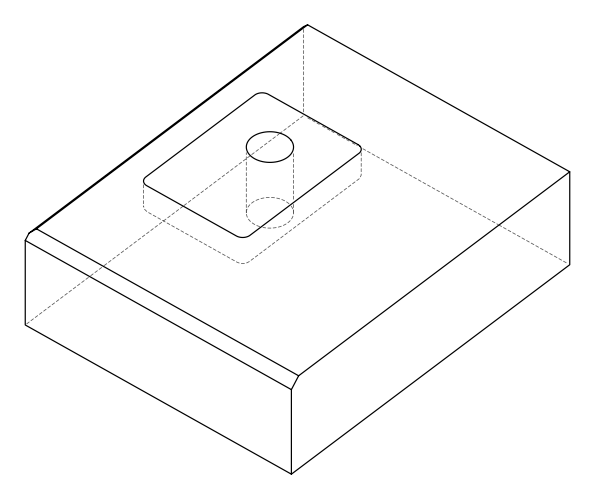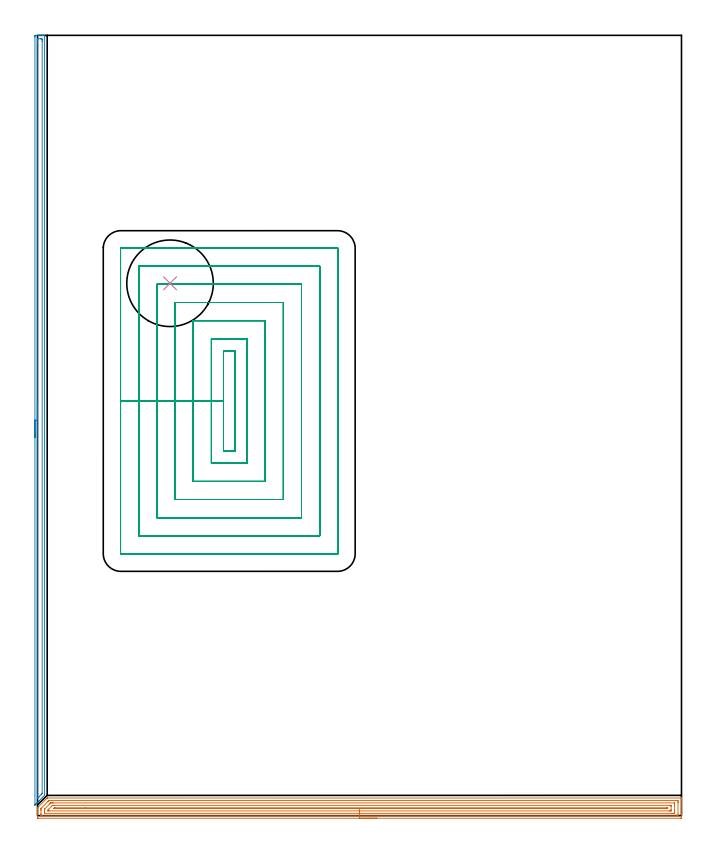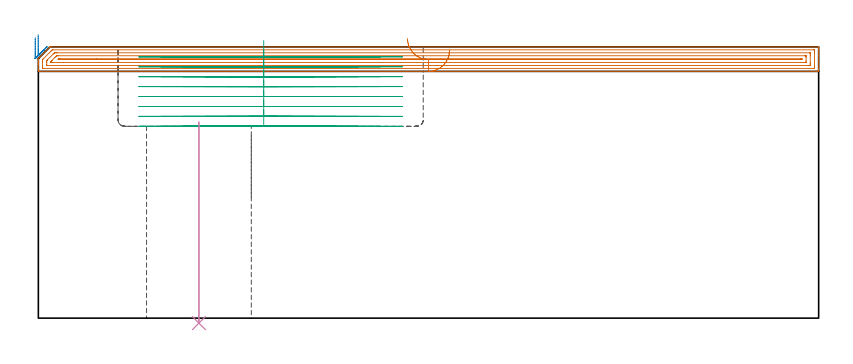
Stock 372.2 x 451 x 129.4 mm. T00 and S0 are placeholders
(PLAN: 4 operations, 2 tool changes, 64.6 min)
(1 AREA_MILL | FG_CHAMFER_SURFACE | UGT0205_001 | 15.01 min | 25460 mm3)
(2 AREA_MILL_1 | FG_CHAMFER_SURFACE_1 | UGT0205_001 | 7.28 min | 6933 mm3)
(3 MILL_RECTANGULAR_POCKET | POCKET_RECTANGULAR_STRAIGHT | UGT0201_095 | Follow Part, ap 5, ae 75% | 41.96 min | 1081569 mm3)
(4 INDEXABLE_INSERT_DRILL_THROUGH_HOLE_FROM_SOLID | STEP1HOLE | NXT0302_038 | 0.39 min | 179661 mm3)
(TOOL UGT0205_001 | Chamfer Mill 20 x 3 x 45 deg. | D20 FL50 Z2)
(TOOL UGT0201_095 | End mill 20 mm | D20 R3 FL38 Z4)
(TOOL NXT0302_038 | Index. Insert Drill 50mm [880-D5000L50-04] | D50 PA176 FL200 Z2)
(OP 1 AREA_MILL)
G17 G21 G94 G90
T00 M6
G54
G17 G0 G90 X196.1 Y-1.5 S1061 M3
G43 Z139.4 H0
Z127.7
G94 G1 X196.062 Z126.828 F250.
X195.948 Z125.964
X195.759 Z125.112
X195.497 Z124.28
X195.163 Z123.474
X194.76 Z122.7
X194.292 Z121.964
X193.76 Z121.272
X193.171 Z120.629
X192.528 Z120.04
X191.836 Z119.508
X191.1 Z119.04
X190.326 Z118.637
X189.52 Z118.303
X188.688 Z118.041
X187.836 Z117.852
X186.972 Z117.738
X186.1 Z117.7
X0.625
X0.098 Y-1.494 Z117.703
X0.008 Y-1.491 Z117.705
X0. Y-0.972 Z118.225
Y1.689 Z120.883
Y2.223 Z121.419
Y2.576 Z121.772
Y3.11 Z122.305
Y3.463 Z122.658
X0.001 Y4.55 Z123.748
X0.002 Y4.572 Z123.77
X0.006 Y4.595 Z123.793
X0.029 Y4.63 Z123.828
X0.192 Y4.793 Z123.99
X0.327 Y4.928 Z124.126
X0.601 Y5.201 Z124.401
X5.515 Y10.115 Z129.315
X5.605 Y10.194 Z129.392
X5.988 Y10.2 Z129.4
X372.022
X372.19 Y10.197 Z129.388
X372.192 Y10.167 Z129.359
X372.2 Y9.779 Z128.978
Y9.492 Z128.691
Y8.785 Z127.98
Y7.544 Z126.741
Y6.124 Z125.319
Y-0.352 Z118.846
X372.196 Y-0.972 Z118.226
X372.192 Y-1.492 Z117.706
X372.102 Y-1.495 Z117.703
X371.575 Y-1.5 Z117.7
X186.1
Y-0.086 Z119.114
X2.414
X2.01 Y-0.085 Z119.115
X2.002 Y0.323 Z119.523
X2.001 Y0.802 Z120.002
X2. Y1.212 Z120.412
Y2.986 Z122.186
X2.001 Y3.463 Z122.663
X2.003 Y3.87 Z123.07
X2.01 Y4.111 Z123.311
X2.024 Y4.163 Z123.363
X2.069 Y4.212 Z123.412
X2.201 Y4.35 Z123.55
X5.988 Y8.138 Z127.338
X6.315 Y8.46 Z127.66
X6.646 Y8.785 Z127.985
X6.881 Y8.786 Z127.986
X369.786
X370.19 Y8.785 Z127.985
X370.198 Y8.378 Z127.578
X370.199 Y7.898 Z127.098
X370.2 Y7.488 Z126.688
X370.199 Y0.802 Z120.002
X370.198 Y0.395 Z119.595
X370.19 Y-0.085 Z119.115
X369.788 Y-0.086 Z119.114
X186.1
Y1.328 Z120.528
X4.2 Y1.329 Z120.529
X4.079 Y1.331 Z120.531
X4.036 Y1.333 Z120.533
X4.018 Y1.335 Z120.535
X4.01 Y1.359 Z120.559
X4.005 Y1.49 Z120.69
X4.002 Y1.689 Z120.889
X4. Y2.775 Z121.975
X4.005 Y3.463 Z122.663
X4.008 Y3.654 Z122.854
X4.021 Y3.71 Z122.91
X4.06 Y3.752 Z122.952
X4.2 Y3.9 Z123.1
X7.097 Y6.798 Z125.998
X7.311 Y7.011 Z126.211
X7.546 Y7.239 Z126.439
X7.627 Y7.316 Z126.516
X7.69 Y7.364 Z126.564
X7.776 Y7.366 Z126.566
X8.308 Y7.37 Z126.57
X8.67 Y7.371 Z126.571
X9.2
X367.999
X368.12 Y7.369 Z126.569
X368.164 Y7.367 Z126.567
X368.182 Y7.365 Z126.565
X368.19 Y7.341 Z126.541
X368.195 Y7.21 Z126.41
X368.198 Y7.011 Z126.211
X368.2 Y6.812 Z126.012
Y6.124 Z125.324
Y2.576 Z121.776
Y2.377 Z121.577
X368.195 Y1.689 Z120.889
X368.191 Y1.499 Z120.699
X368.172 Y1.335 Z120.535
X367.999 Y1.333 Z120.533
X367.468 Y1.33 Z120.53
X367.106 Y1.329 Z120.529
X366.575 Y1.328 Z120.528
X186.1
Y2.743 Z121.943
X6.714
X6.137 Y2.748 Z121.948
X6.055 Y2.75 Z121.95
X6.01 Y2.757 Z121.957
X6.008 Y2.805 Z122.005
X6.007 Y3.02 Z122.22
X6.01 Y3.234 Z122.434
X6.106 Y3.346 Z122.546
X6.217 Y3.463 Z122.663
X6.546 Y3.796 Z122.996
X7.986 Y5.237 Z124.437
X8.328 Y5.576 Z124.776
X8.67 Y5.912 Z125.112
X8.717 Y5.95 Z125.15
X8.754 Y5.953 Z125.153
X8.84 Y5.955 Z125.155
X9.564 Y5.957 Z125.157
X9.732
X365.486
X366.093 Y5.952 Z125.152
X366.159 Y5.95 Z125.15
X366.19 Y5.941 Z125.141
X366.192 Y5.892 Z125.092
X366.196 Y5.678 Z124.878
X366.2 Y5.249 Z124.449
Y3.475 Z122.675
X366.196 Y3.025 Z122.225
X366.192 Y2.807 Z122.007
X366.19 Y2.757 Z121.957
X366.146 Y2.75 Z121.95
X366.039 Y2.747 Z121.947
X365.318 Y2.743 Z121.943
X365.15
X186.1
Y4.157 Z123.357
X10.457
X9.757 Y4.158 Z123.358
X9.564 Y4.16 Z123.36
X9.387 Y4.164 Z123.364
X9.564 Y4.365 Z123.565
X9.744 Y4.534 Z123.734
X9.914 Y4.538 Z123.738
X10.264 Y4.542 Z123.742
X27.665 Y4.543 Z123.743
X363.53
X363.725 Y4.541 Z123.741
X364.113 Y4.536 Z123.736
X364.191 Y4.53 Z123.73
X364.194 Y4.503 Z123.703
X364.198 Y4.445 Z123.645
Y4.35 Z123.55
X364.193 Y4.185 Z123.385
X364.191 Y4.169 Z123.369
X364.152 Y4.164 Z123.364
X364.049 Y4.16 Z123.36
X363.919 Y4.158 Z123.358
X186.1 Y4.157 Z123.357
X185.228 Z123.395
X184.364 Z123.509
X183.512 Z123.698
X182.68 Z123.96
X181.874 Z124.294
X181.1 Z124.697
X180.364 Z125.165
X179.672 Z125.696
X179.029 Z126.286
X178.44 Z126.929
X177.908 Z127.621
X177.44 Z128.357
X177.037 Z129.131
X176.703 Z129.937
X176.441 Z130.769
X176.252 Z131.62
X176.138 Z132.485
X176.1 Z133.357
G0 Z139.4
M5
M2
(OP 2 AREA_MILL_1)
G17 G21 G94 G90
T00 M6
G54
G17 G0 G90 X-1.5 Y218.55 S1061 M3
G43 Z139.4 H0
Z133.8
G94 G1 Y218.588 Z132.928 F250.
Y218.702 Z132.064
Y218.891 Z131.212
Y219.153 Z130.38
Y219.487 Z129.574
Y219.89 Z128.8
Y220.359 Z128.064
Y220.89 Z127.372
Y221.479 Z126.729
Y222.122 Z126.14
Y222.814 Z125.608
Y223.55 Z125.14
Y224.324 Z124.737
Y225.13 Z124.403
Y225.962 Z124.141
Y226.814 Z123.952
Y227.679 Z123.838
Y228.55 Z123.8
Y450.05
X-1.499 Y450.367 Z123.801
X-1.493 Y450.937 Z123.804
X-1.491 Y450.992 Z123.805
X-0.926 Y451. Z124.371
X0.855 Z126.15
X2.265 Z127.562
X2.635 Z127.931
X3.375 Z128.675
X3.623 Z128.923
X4.048 Y450.992 Z129.34
X4.097 Y450.99 Z129.389
X4.1 Y450.814 Z129.4
Y12.095
X4.108 Y11.713 Z129.391
X4.004 Y11.602 Z129.3
X3.971 Y11.57 Z129.268
X2.711 Y10.311 Z128.01
X1.817 Y9.417 Z127.116
X0.922 Y8.522 Z126.222
X0.855 Y8.453 Z126.151
X0.788 Y8.387 Z126.087
X0.624 Y8.224 Z125.923
X0.558 Y8.157 Z125.855
X0.493 Y8.092 Z125.792
X0.326 Y7.926 Z125.625
X0.261 Y7.86 Z125.558
X0.197 Y7.797 Z125.496
X0.028 Y7.628 Z125.327
X-0.035 Y7.563 Z125.261
X-0.098 Y7.501 Z125.201
X-0.27 Y7.33 Z125.029
X-0.332 Y7.266 Z124.964
X-0.394 Y7.206 Z124.905
X-0.568 Y7.031 Z124.731
X-0.629 Y6.97 Z124.668
X-0.689 Y6.911 Z124.61
X-0.866 Y6.733 Z124.433
X-0.926 Y6.673 Z124.371
X-1.099 Y6.501 Z124.201
X-1.165 Y6.435 Z124.135
X-1.371 Y6.228 Z123.927
X-1.466 Y6.137 Z123.832
X-1.493 Y6.118 Z123.803
X-1.499 Y6.137 Z123.799
X-1.5 Y6.349 Z123.8
Y228.55
X-0.086 Z125.214
Y447.734
X-0.082 Y448.578 Z125.218
X-0.079 Y448.622 Z125.221
X-0.035 Y448.99 Z125.265
X0.437 Y448.997 Z125.737
X1.745 Y448.999 Z127.045
X2.218 Y448.997 Z127.518
X2.635 Y448.99 Z127.935
X2.679 Y448.578 Z127.979
X2.682 Y448.531 Z127.982
X2.686 Y447.684 Z127.986
Y447.633
Y12.944
X2.685 Y12.893 Z127.985
X2.68 Y12.792 Z127.98
X2.677 Y12.738 Z127.977
X2.666 Y12.724 Z127.966
X2.635 Y12.688 Z127.935
X2.343 Y12.393 Z127.643
X2.05 Y12.1 Z127.35
X0.855 Y10.904 Z126.155
X0.261 Y10.311 Z125.561
X0.112 Y10.163 Z125.412
X-0.035 Y10.022 Z125.265
X-0.078 Y9.984 Z125.222
X-0.083 Y10.159 Z125.217
X-0.085 Y10.26 Z125.215
X-0.086 Y228.55 Z125.214
Y229.422 Z125.252
Y230.287 Z125.366
Y231.138 Z125.555
Y231.97 Z125.817
Y232.776 Z126.151
Y233.55 Z126.554
Y234.286 Z127.023
Y234.978 Z127.554
Y235.621 Z128.143
Y236.211 Z128.786
Y236.742 Z129.478
Y237.21 Z130.214
Y237.613 Z130.988
Y237.947 Z131.794
Y238.209 Z132.626
Y238.398 Z133.478
Y238.512 Z134.343
Y238.55 Z135.214
G0 Z139.4
M5
M2
(OP 3 MILL_RECTANGULAR_POCKET)
G17 G21 G94 G90
T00 M6
G54
G17 G0 G90 X107.5 Y268.527 S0 M3
G43 Z139.4 H0
Z132.4
G94 G1 Y239.65 Z124.662 F250.
Y210.7 F500.
X114.1
Y268.6
X107.5
Y239.65
X100.5
Y203.7
X121.1
Y275.6
X100.5
Y239.65
X90.
Y193.2
X131.6
Y286.1
X90.
Y239.65
X79.5
Y182.7
X142.1
Y296.6
X79.5
Y239.65
X69.
Y172.2
X152.6
Y307.1
X69.
Y239.65
X58.5
Y161.7
X163.1
Y317.6
X58.5
Y239.65
X48.
Y151.4
G3 X48.2 Y151.2 R0.2
G1 X173.4
G3 X173.6 Y151.4 R0.2
G1 Y327.9
G3 X173.4 Y328.1 R0.2
G1 X48.2
G3 X48. Y327.9 R0.2
G1 Y239.65
Y238.65
G0 X107.5 Y268.527 Z127.662
G1 Y239.65 Z119.925 F250.
Y210.7 F500.
X114.1
Y268.6
X107.5
Y239.65
X100.5
Y203.7
X121.1
Y275.6
X100.5
Y239.65
X90.
Y193.2
X131.6
Y286.1
X90.
Y239.65
X79.5
Y182.7
X142.1
Y296.6
X79.5
Y239.65
X69.
Y172.2
X152.6
Y307.1
X69.
Y239.65
X58.5
Y161.7
X163.1
Y317.6
X58.5
Y239.65
X48.
Y151.4
G3 X48.2 Y151.2 R0.2
G1 X173.4
G3 X173.6 Y151.4 R0.2
G1 Y327.9
G3 X173.4 Y328.1 R0.2
G1 X48.2
G3 X48. Y327.9 R0.2
G1 Y239.65
Y238.65
G0 X107.5 Y268.527 Z122.925
G1 Y239.65 Z115.187 F250.
Y210.7 F500.
X114.1
Y268.6
X107.5
Y239.65
X100.5
Y203.7
X121.1
Y275.6
X100.5
Y239.65
X90.
Y193.2
X131.6
Y286.1
X90.
Y239.65
X79.5
Y182.7
X142.1
Y296.6
X79.5
Y239.65
X69.
Y172.2
X152.6
Y307.1
X69.
Y239.65
X58.5
Y161.7
X163.1
Y317.6
X58.5
Y239.65
X48.
Y151.4
G3 X48.2 Y151.2 R0.2
G1 X173.4
G3 X173.6 Y151.4 R0.2
G1 Y327.9
G3 X173.4 Y328.1 R0.2
G1 X48.2
G3 X48. Y327.9 R0.2
G1 Y239.65
Y238.65
G0 X107.5 Y268.527 Z118.187
G1 Y239.65 Z110.45 F250.
Y210.7 F500.
X114.1
Y268.6
X107.5
Y239.65
X100.5
Y203.7
X121.1
Y275.6
X100.5
Y239.65
X90.
Y193.2
X131.6
Y286.1
X90.
Y239.65
X79.5
Y182.7
X142.1
Y296.6
X79.5
Y239.65
X69.
Y172.2
X152.6
Y307.1
X69.
Y239.65
X58.5
Y161.7
X163.1
Y317.6
X58.5
Y239.65
X48.
Y151.4
G3 X48.2 Y151.2 R0.2
G1 X173.4
G3 X173.6 Y151.4 R0.2
G1 Y327.9
G3 X173.4 Y328.1 R0.2
G1 X48.2
G3 X48. Y327.9 R0.2
G1 Y239.65
Y238.65
G0 X107.5 Y268.527 Z113.45
G1 Y239.65 Z105.712 F250.
Y210.7 F500.
X114.1
Y268.6
X107.5
Y239.65
X100.5
Y203.7
X121.1
Y275.6
X100.5
Y239.65
X90.
Y193.2
X131.6
Y286.1
X90.
Y239.65
X79.5
Y182.7
X142.1
Y296.6
X79.5
Y239.65
X69.
Y172.2
X152.6
Y307.1
X69.
Y239.65
X58.5
Y161.7
X163.1
Y317.6
X58.5
Y239.65
X48.
Y151.4
G3 X48.2 Y151.2 R0.2
G1 X173.4
G3 X173.6 Y151.4 R0.2
G1 Y327.9
G3 X173.4 Y328.1 R0.2
G1 X48.2
G3 X48. Y327.9 R0.2
G1 Y239.65
Y238.65
G0 X107.5 Y268.527 Z108.712
G1 Y239.65 Z100.975 F250.
Y210.7 F500.
X114.1
Y268.6
X107.5
Y239.65
X100.5
Y203.7
X121.1
Y275.6
X100.5
Y239.65
X90.
Y193.2
X131.6
Y286.1
X90.
Y239.65
X79.5
Y182.7
X142.1
Y296.6
X79.5
Y239.65
X69.
Y172.2
X152.6
Y307.1
X69.
Y239.65
X58.5
Y161.7
X163.1
Y317.6
X58.5
Y239.65
X48.
Y151.4
G3 X48.2 Y151.2 R0.2
G1 X173.4
G3 X173.6 Y151.4 R0.2
G1 Y327.9
G3 X173.4 Y328.1 R0.2
G1 X48.2
G3 X48. Y327.9 R0.2
G1 Y239.65
Y238.65
G0 X107.5 Y268.527 Z103.975
G1 Y239.65 Z96.237 F250.
Y210.7 F500.
X114.1
Y268.6
X107.5
Y239.65
X100.5
Y203.7
X121.1
Y275.6
X100.5
Y239.65
X90.
Y193.2
X131.6
Y286.1
X90.
Y239.65
X79.5
Y182.7
X142.1
Y296.6
X79.5
Y239.65
X69.
Y172.2
X152.6
Y307.1
X69.
Y239.65
X58.5
Y161.7
X163.1
Y317.6
X58.5
Y239.65
X48.
Y151.4
G3 X48.2 Y151.2 R0.2
G1 X173.4
G3 X173.6 Y151.4 R0.2
G1 Y327.9
G3 X173.4 Y328.1 R0.2
G1 X48.2
G3 X48. Y327.9 R0.2
G1 Y239.65
Y238.65
G0 X107.5 Y268.527 Z99.237
G1 Y239.65 Z91.5 F250.
Y210.7 F500.
X114.1
Y268.6
X107.5
Y239.65
X100.5
Y203.7
X121.1
Y275.6
X100.5
Y239.65
X90.
Y193.2
X131.6
Y286.1
X90.
Y239.65
X79.5
Y182.7
X142.1
Y296.6
X79.5
Y239.65
X69.
Y172.2
X152.6
Y307.1
X69.
Y239.65
X58.5
Y161.7
X163.1
Y317.6
X58.5
Y239.65
X48.
Y151.4
G3 X48.2 Y151.2 R0.2
G1 X173.4
G3 X173.6 Y151.4 R0.2
G1 Y327.9
G3 X173.4 Y328.1 R0.2
G1 X48.2
G3 X48. Y327.9 R0.2
G1 Y239.65
Y238.65
G0 Z139.4
M5
M2
(OP 4 INDEXABLE_INSERT_DRILL_THROUGH_HOLE_FROM_SOLID)
G17 G21 G94 G90
T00 M6
G54
G17 G0 G90 X76.6 Y307.7 S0 M3
G43 Z139.4 H1
G94 G81 G98 Z-2.373 F250. R93.5
G80
M5
M2
